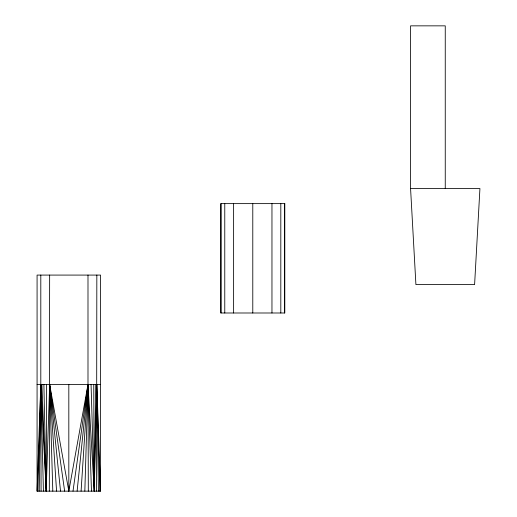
<?xml version="1.0" encoding="UTF-8"?>
<svg xmlns="http://www.w3.org/2000/svg" width="517" height="517" viewBox="0 0 517 517"><rect width="100%" height="100%" fill="white"/><g stroke="black" fill="none" stroke-linecap="round" stroke-linejoin="round"><path stroke-width="0.78" d="M37.069 491.15L37.082 275.083L100.556 275.083L100.569 491.15L37.069 491.15L40.804 384.448L40.804 275.083M49.322 491.15L49.651 275.083M96.556 491.15L96.834 275.083M37.883 491.15L40.804 384.448L46.175 491.15L46.588 384.448M39.234 491.15L40.804 384.448L43.415 491.15M87.993 275.083L87.993 384.448L94.23 491.15L95.761 384.448M91.057 384.448L94.23 491.15L96.834 384.448L100.569 491.15M84.833 491.15L87.993 384.448L68.819 491.15L49.651 384.448L46.175 491.15L41.877 384.448M81.079 491.15L87.993 384.448L91.464 491.15M77.111 491.15L87.993 384.448L88.317 491.15M73 491.15L87.993 384.448M410.576 188.569L479.931 188.569L474.6 284.596L415.914 284.596L410.576 188.569L410.576 25.85L445.253 25.85L445.253 188.569M37.082 384.448L100.556 384.448M64.638 491.15L49.651 384.448L52.805 491.15M60.528 491.15L49.651 384.448L56.566 491.15M99.755 491.15L96.834 384.448L98.411 491.15M43.887 384.448L46.175 491.15M93.751 384.448L94.23 491.15M40.804 384.448L41.082 491.15M284.524 203.627L284.524 312.992M280.809 203.627L280.809 312.992M271.961 203.627L271.961 312.992M252.787 203.627L252.787 312.992M233.619 203.627L233.619 312.992M224.772 203.627L224.772 312.992M221.056 203.627L221.056 312.992M68.819 384.448L68.819 491.15M284.802 203.627L220.778 203.627L220.778 312.992L284.802 312.992L284.802 203.627"/></g></svg>
